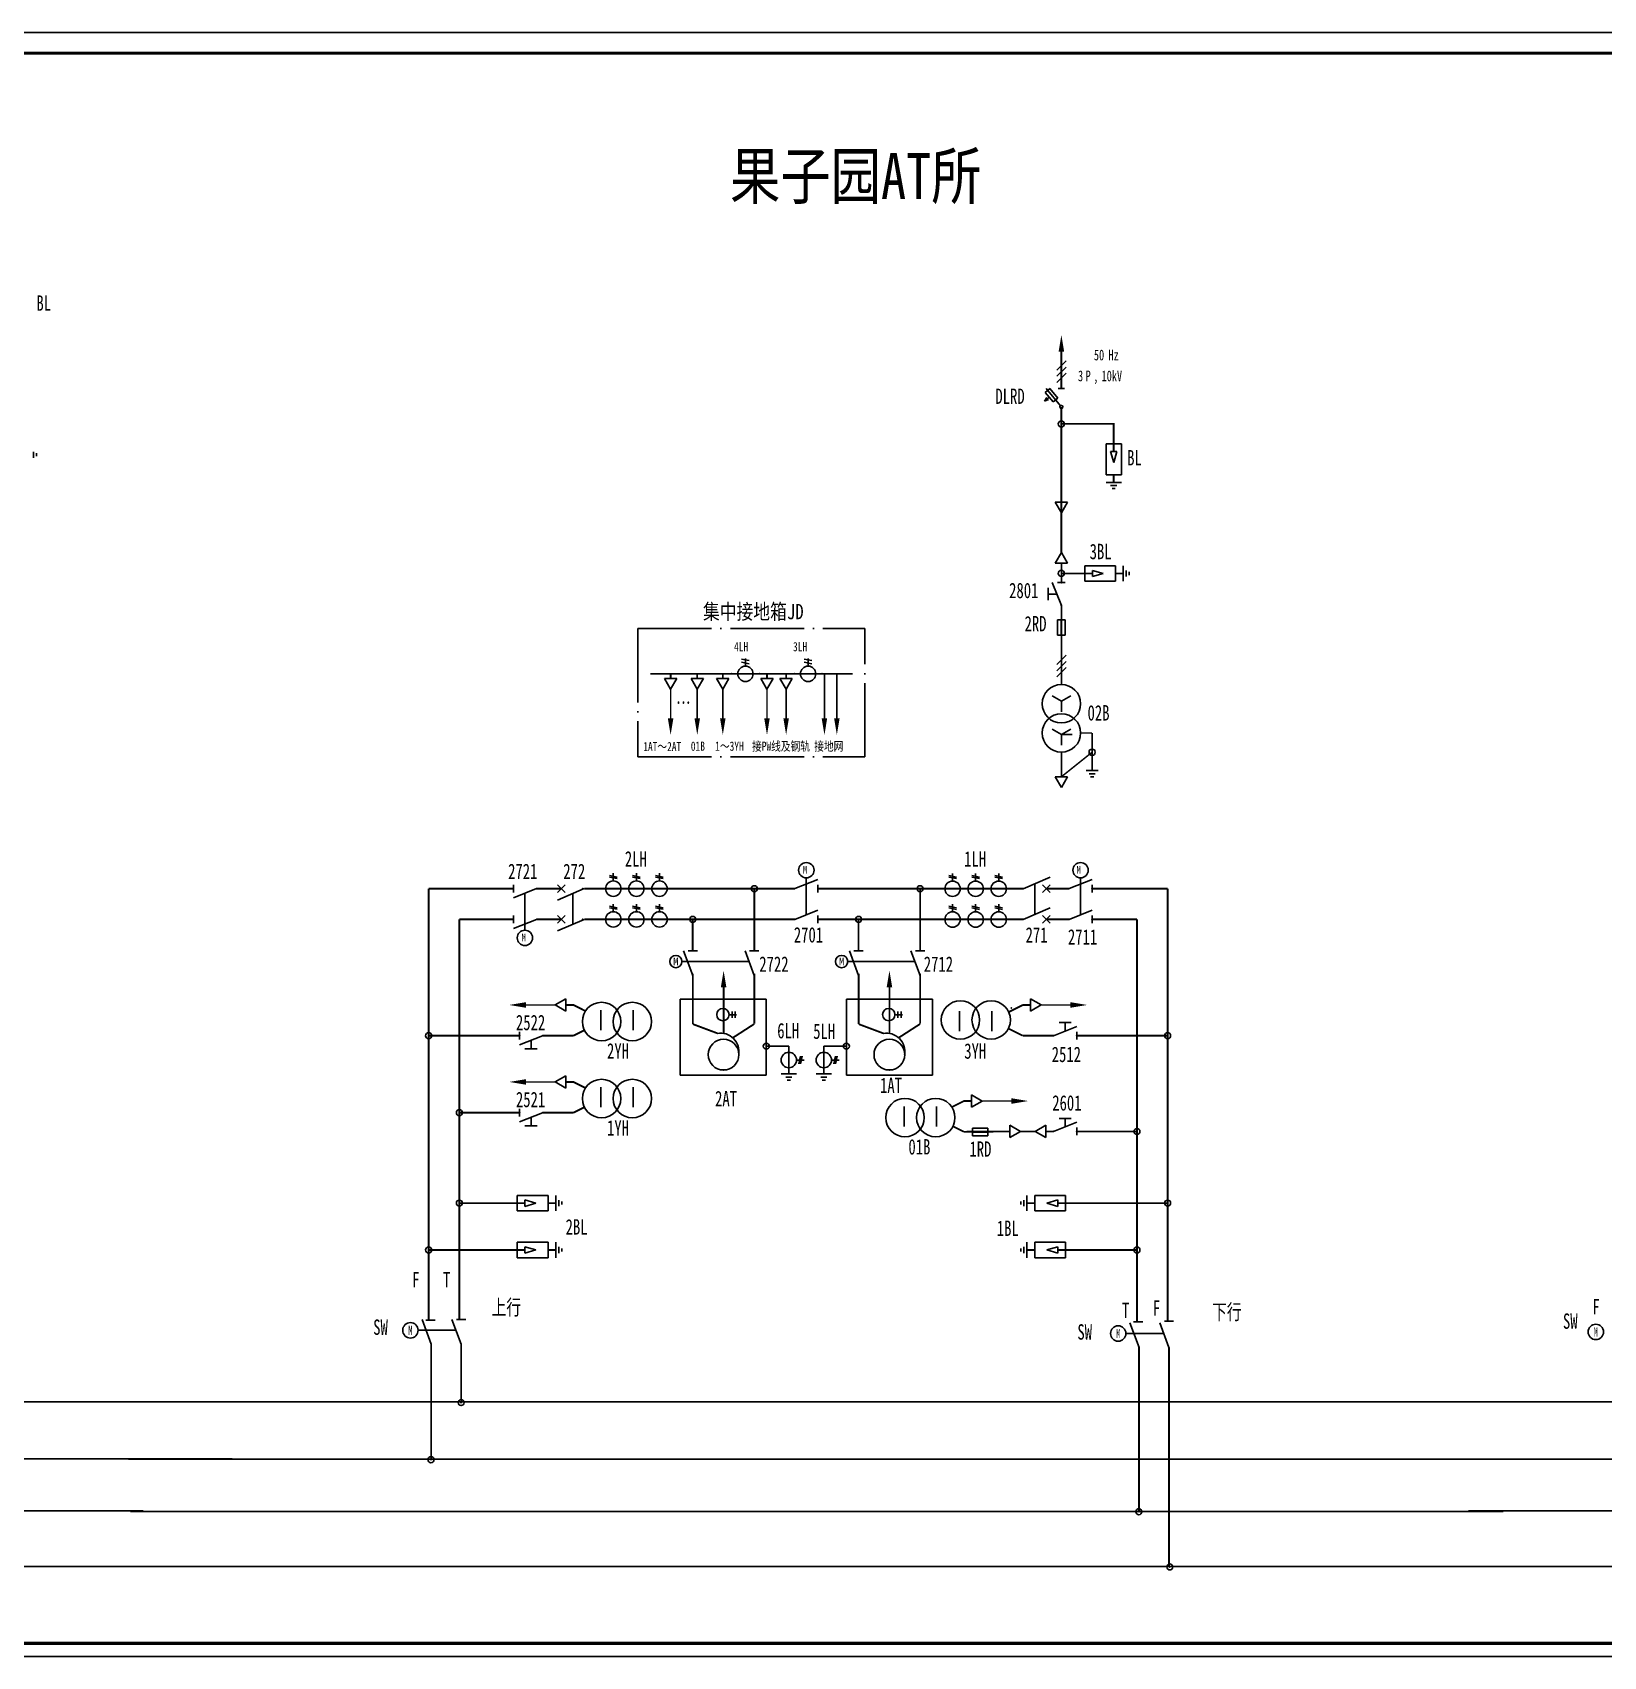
# Model space of a CAD drawing. Header units: millimetres. Extents: x 10667 to 23854, y -3427 to -2899.
# Drawn here: x 15705 to 16216, y -3427 to -2899 of the extents above; entities that cross this region are included whole.
import ezdxf
from ezdxf.enums import TextEntityAlignment as Align

# ---------------------------------------------------------------- set-up
doc = ezdxf.new("R2010")
doc.units = ezdxf.units.MM
doc.header["$LTSCALE"] = 10
doc.linetypes.add('ACAD_ISO04W100', pattern=[30, 24, -3, 0, -3])
doc.linetypes.add('DASHED', pattern=[11, 5, 0.5, 5, 0.5])
for name, color, linetype in [('3', 3, 'Continuous'), ('4', 1, 'Continuous'), ('BBLOCK', 2, 'DASHED'), ('BLOCK', 3, 'Continuous'), ('BOX', 7, 'Continuous'), ('DASHED', 6, 'Continuous'), ('DLINE', 1, 'Continuous'), ('LINE', 7, 'Continuous'), ('PLINE', 1, 'Continuous'), ('TEXT', 2, 'Continuous'), ('设    备', 3, 'Continuous'), ('设备编号', 2, 'Continuous'), ('连 接 线', 1, 'Continuous')]:
    doc.layers.add(name, color=color, linetype=linetype)
doc.styles.add('HZ', font='SimSun.ttf', dxfattribs={"width": 0.7})
doc.styles.add('ITALIC', font='NSimSun.ttf', dxfattribs={"width": 0.7})
doc.styles.add('JH1', font='NSimSun.ttf', dxfattribs={"width": 0.8})
doc.styles.add('ROMNAS', font='NSimSun.ttf', dxfattribs={"width": 0.7})

# ---------------------------------------------------------------- blocks, each defined once
blk = doc.blocks.new('$$POINT', base_point=(176.43, 371.44))
blk.add_point((176.43, 371.44))
blk = doc.blocks.new('$$DD', base_point=(181.79, 368.35))
at = {"layer": 'BLOCK', "color": 2}
blk.add_circle((181.79, 368.35), 0.971, dxfattribs=at)
at = {"xscale": 1.428571, "yscale": 1.428571, "zscale": 1.428571}
for rotation in [270, 180, 90]:
    blk.add_blockref('$$POINT', (181.79, 368.35), dxfattribs=dict(at, rotation=rotation))
blk.add_blockref('$$POINT', (181.79, 368.35), dxfattribs=at)
blk = doc.blocks.new('$JT')
at = {"color": 3}
blk.add_lwpolyline([(0, 0, 1.8, 0, 0), (0, 5.41, 0, 0, 0)], format="xyseb", dxfattribs=at)
blk = doc.blocks.new('$$LHX')
for p, q in [((3.79, 1.25), (3.29, -1.25)), ((4.29, 1.25), (3.79, -1.25)), ((2.5, 0), (5, 0))]:
    blk.add_line(p, q)
blk.add_circle((0, 0), 2.5)
blk = doc.blocks.new('$ZOBYQX')
blk.add_circle((0, 0), 5)
blk.add_arc((-1, 1), 6, 350.5377, 99.4623)
for p in [(-1.99, 6.92), (0, -5)]:
    blk.add_point(p)
at = {"style": 'HZ', "width": 0.76}
blk.add_attdef('序号', (5.33, -2.35), '', height=4, dxfattribs=at)
at = {"style": 'HZ', "width": 0.76, "flags": 1}
for tag, p in [('符号', (5.21, -6.8)), ('名称', (5.21, -11.09)), ('规格', (5.21, -19.68)), ('型号', (5.21, -15.39)), ('单位', (5.21, -24.12)), ('数量', (5.46, -28.55))]:
    blk.add_attdef(tag, p, '', height=4, dxfattribs=at)
blk = doc.blocks.new('$BLQX')
for p, q in [((-2.5, -10), (-2.5, 0)), ((-2.5, 0), (2.5, 0)), ((2.5, 0), (2.5, -10)), ((0, -6), (-1.08, -2.46)), ((-1.07, -2.5), (1.08, -2.5)), ((0, -6), (1.08, -2.46)), ((2.5, -10), (-2.5, -10)), ((-2.5, -12.5), (2.5, -12.5)), ((-1, -13.5), (1, -13.5)), ((-0.5, -14.5), (0.5, -14.5))]:
    blk.add_line(p, q)
at = {"layer": 'DLINE', "const_width": 0.6}
for points in [[(0, -2.5), (0, 0)], [(0, -10), (0, -12.5)]]:
    blk.add_lwpolyline(points, dxfattribs=at)
at = {"style": 'HZ', "width": 0.76, "flags": 1}
for tag, p in [('符号', (3.73, -14.77)), ('名称', (3.73, -19.07)), ('型号', (3.73, -23.36)), ('规格', (3.73, -27.66)), ('单位', (3.73, -32.1)), ('数量', (3.99, -36.53))]:
    blk.add_attdef(tag, p, '', height=4, dxfattribs=at)
at = {"style": 'HZ', "width": 0.76}
blk.add_attdef('序号', (3.86, -10.33), '', height=4, dxfattribs=at)
blk = doc.blocks.new('$RDQX')
for p, q in [((-1.25, 2.5), (1.25, 2.5)), ((-1.25, -2.5), (-1.25, 2.5)), ((1.25, 2.5), (1.25, -2.5)), ((1.25, -2.5), (-1.25, -2.5))]:
    blk.add_line(p, q)
at = {"layer": 'DLINE', "const_width": 0.6}
blk.add_lwpolyline([(0, 2.5), (0, -2.5)], dxfattribs=at)
at = {"layer": 'DLINE'}
for p in [(0, 2.5), (0, -2.5)]:
    blk.add_point(p, dxfattribs=at)
at = {"style": 'HZ', "width": 0.76}
blk.add_attdef('序号', (1.71, -2.68), '', height=4, dxfattribs=at)
at = {"style": 'HZ', "width": 0.76, "flags": 1}
for tag, p in [('符号', (1.59, -7.12)), ('名称', (1.59, -11.42)), ('规格', (1.59, -20.01)), ('型号', (1.59, -15.71)), ('单位', (1.59, -24.45)), ('数量', (1.84, -28.88))]:
    blk.add_attdef(tag, p, '', height=4, dxfattribs=at)

msp = doc.modelspace()

# ---------------------------------------------------------------- linework, layer by layer
for p, q in [((16039.8, -3085.14), (16036.8, -3077.64)), ((16038.55, -3077.64), (16041.05, -3077.64)), ((16035.55, -3083.39), (16035.55, -3079.39)), ((16038.3, -3081.39), (16035.55, -3081.39)), ((15956.87, -3173.66), (15956.87, -3175.66)), ((16027.38, -3177.18), (16036.13, -3173.43)), ((16046.03, -3173.66), (16046.03, -3175.66)), ((15861.63, -3178.41), (15861.63, -3175.91)), ((15861.63, -3180.16), (15869.13, -3177.16)), ((15865.38, -3178.66), (15865.38, -3188.66)), ((15875.93, -3178.41), (15878.43, -3175.91)), ((15875.93, -3175.91), (15878.43, -3178.41)), ((15884.68, -3177.16), (15875.93, -3180.91)), ((15960.62, -3174.16), (15953.12, -3177.16)), ((15956.87, -3185.66), (15956.87, -3175.66)), ((15960.62, -3175.91), (15960.62, -3178.41)), ((16036.13, -3175.93), (16033.63, -3178.43)), ((16036.13, -3178.43), (16033.63, -3175.93)), ((16049.78, -3174.16), (16042.28, -3177.16)), ((16046.03, -3185.66), (16046.03, -3175.66)), ((16049.78, -3175.91), (16049.78, -3178.41)), ((15960.62, -3184.16), (15953.12, -3187.16)), ((16027.38, -3187.18), (16036.13, -3183.43)), ((16049.78, -3184.16), (16042.28, -3187.16)), ((15861.63, -3188.41), (15861.63, -3185.91)), ((15861.63, -3190.16), (15869.13, -3187.16)), ((15865.38, -3190.66), (15865.38, -3188.66)), ((15875.93, -3185.91), (15878.43, -3188.41)), ((15875.93, -3188.41), (15878.43, -3185.91)), ((15884.68, -3187.16), (15875.93, -3190.91)), ((15960.62, -3185.91), (15960.62, -3188.41)), ((16036.13, -3188.43), (16033.63, -3185.93)), ((16036.13, -3185.93), (16033.63, -3188.43)), ((16049.78, -3185.91), (16049.78, -3188.41)), ((15931.69, -3218.19), (15934.21, -3218.19)), ((15932.74, -3219.13), (15932.74, -3217.13)), ((15933.74, -3217.13), (15933.74, -3219.13)), ((15985.6, -3218.19), (15988.12, -3218.19)), ((15986.66, -3219.13), (15986.66, -3217.13)), ((15987.66, -3217.13), (15987.66, -3219.13)), ((16039.02, -3220.73), (16043.02, -3220.73)), ((16041.02, -3223.48), (16041.02, -3220.73)), ((15863.65, -3226.23), (15863.65, -3223.73)), ((15871.15, -3224.98), (15863.65, -3227.98)), ((15867.4, -3226.48), (15867.4, -3229.24)), ((16037.27, -3224.98), (16044.77, -3221.98)), ((16044.77, -3223.73), (16044.77, -3226.23)), ((15869.4, -3229.24), (15865.4, -3229.24)), ((15953.69, -3237.4), (15948.69, -3237.4)), ((15952.19, -3238.4), (15950.19, -3238.4)), ((15951.69, -3239.4), (15950.69, -3239.4)), ((15960.06, -3237.4), (15965.06, -3237.4)), ((15961.56, -3238.4), (15963.56, -3238.4)), ((15962.06, -3239.4), (15963.06, -3239.4)), ((15863.65, -3251.26), (15863.65, -3248.76)), ((15871.15, -3250.01), (15863.65, -3253.01)), ((15867.4, -3251.51), (15867.4, -3254.27)), ((16039.02, -3251.85), (16043.02, -3251.85)), ((16041.02, -3254.61), (16041.02, -3251.85)), ((15869.4, -3254.27), (15865.4, -3254.27)), ((16037.27, -3256.11), (16044.77, -3253.11)), ((16044.77, -3257.36), (16044.77, -3254.86))]:
    msp.add_line(p, q)
at = {"color": 7}
for p, q in [((16038.55, -3089.71), (16041.05, -3089.71)), ((16038.55, -3094.71), (16038.55, -3089.71)), ((16041.05, -3089.71), (16041.05, -3094.71)), ((16041.05, -3094.71), (16038.55, -3094.71)), ((15935.83, -3102.51), (15938.33, -3103.01)), ((15935.83, -3103.51), (15938.33, -3104.01)), ((15937.08, -3104.8), (15937.08, -3102.3)), ((15956.21, -3102.51), (15958.71, -3103.01)), ((15956.21, -3103.51), (15958.71, -3104.01)), ((15957.46, -3104.8), (15957.46, -3102.3))]:
    msp.add_line(p, q, dxfattribs=at)
at = {"color": 3}
for p, q in [((15938.26, -3200.85), (15916.45, -3200.85)), ((15992.17, -3200.85), (15970.36, -3200.85))]:
    msp.add_line(p, q, dxfattribs=at)
at = {"color": 7, "const_width": 0.5}
for points in [[(15932.58, -3107.3), (15941.58, -3107.3)], [(15952.96, -3107.3), (15961.96, -3107.3)]]:
    msp.add_lwpolyline(points, dxfattribs=at)
at = {"color": 7}
for points in [[(15912.75, -3121.76, 1.8, 0, 0), (15912.75, -3127.17, 0, 0, 0)], [(15921.41, -3121.76, 1.8, 0, 0), (15921.42, -3127.17, 0, 0, 0)], [(15929.72, -3121.76, 1.8, 0, 0), (15929.72, -3127.17, 0, 0, 0)], [(15944.08, -3121.76, 1.8, 0, 0), (15944.09, -3127.17, 0, 0, 0)], [(15950.31, -3121.76, 1.8, 0, 0), (15950.31, -3127.17, 0, 0, 0)], [(15962.76, -3121.76, 1.8, 0, 0), (15962.76, -3127.17, 0, 0, 0)], [(15966.8, -3121.76, 1.8, 0, 0), (15966.8, -3127.17, 0, 0, 0)], [(15929.98, -3209.22, 1.8, 0, 0), (15929.98, -3203.81, 0, 0, 0)], [(15983.89, -3209.22, 1.8, 0, 0), (15983.89, -3203.81, 0, 0, 0)]]:
    msp.add_lwpolyline(points, format="xyseb", dxfattribs=at)
at = {"color": 1, "const_width": 0.6}
for points in [[(15929.98, -3209.22), (15929.98, -3224.38)], [(15983.89, -3209.22), (15983.89, -3224.38)], [(15927.98, -3224.2), (15919.98, -3221.2)], [(15932.93, -3225.68), (15939.95, -3221.15)], [(15981.89, -3224.2), (15973.89, -3221.2)], [(15986.84, -3225.68), (15993.86, -3221.15)]]:
    msp.add_lwpolyline(points, dxfattribs=at)
at = {"color": 7}
for centre, radius in [((15937.08, -3107.3), 2.5), ((15957.46, -3107.3), 2.5), ((16039.8, -3117.03), 6.25)]:
    msp.add_circle(centre, radius, dxfattribs=at)
for centre, radius in [((15956.87, -3171.16), 2.5), ((16046.03, -3171.16), 2.5), ((15865.38, -3193.16), 2.5), ((15929.74, -3218.13), 2), ((15983.66, -3218.13), 2)]:
    msp.add_circle(centre, radius)
for p in [(16039.8, -3077.64), (16039.8, -3085.14), (15861.63, -3177.16), (15884.13, -3177.16), (15902.18, -3177.16), (15909.68, -3177.16), (15953.12, -3177.16), (15960.62, -3177.16), (16007.38, -3177.18), (16014.88, -3177.18), (16042.28, -3177.16), (16049.78, -3177.16), (15861.63, -3187.16), (15884.13, -3187.16), (15902.18, -3187.16), (15909.68, -3187.16), (15953.12, -3187.16), (15960.62, -3187.16), (16007.38, -3187.18), (16014.88, -3187.18), (16042.28, -3187.16), (16049.78, -3187.16), (15863.65, -3224.98), (15871.15, -3224.98), (16037.27, -3224.98), (16044.77, -3224.98), (15863.65, -3250.01), (15871.15, -3250.01), (16037.27, -3256.11), (16044.77, -3256.11)]:
    msp.add_point(p)
for p in [(15932.58, -3107.3), (15941.58, -3107.3), (15952.96, -3107.3), (15961.96, -3107.3)]:
    msp.add_point(p, dxfattribs=at)
at = {"color": 4}
for p in [(15919.95, -3197.35), (15939.95, -3197.35), (15973.86, -3197.35), (15993.86, -3197.35), (15919.95, -3205.35), (15939.95, -3205.35), (15973.86, -3205.35), (15993.86, -3205.35)]:
    msp.add_point(p, dxfattribs=at)
at = {"layer": '4', "color": 2}
msp.add_lwpolyline([(10666.54, -2898.77), (23853.86, -2898.77), (23853.86, -3426.84), (10666.54, -3426.84)], close=True, dxfattribs=at)
at = {"layer": 'BBLOCK', "linetype": 'Continuous'}
for p, q in [((15880.93, -3188.77), (15880.93, -3178.77)), ((16031.13, -3175.58), (16031.13, -3185.58))]:
    msp.add_line(p, q, dxfattribs=at)
at = {"layer": 'BLOCK', "color": 7}
for p, q in [((16039.8, -3067.86), (16037.8, -3071.33)), ((16041.8, -3071.33), (16039.8, -3067.86)), ((16037.8, -3071.33), (16041.8, -3071.33)), ((16041.3, -3101.28), (16038.3, -3104.28)), ((16041.3, -3103.28), (16038.3, -3106.28)), ((15910.75, -3108.8), (15912.75, -3112.26)), ((15914.75, -3108.8), (15910.75, -3108.8)), ((15912.75, -3112.26), (15914.75, -3108.8)), ((15919.41, -3108.8), (15921.41, -3112.26)), ((15923.41, -3108.8), (15919.41, -3108.8)), ((15921.41, -3112.26), (15923.41, -3108.8)), ((15931.72, -3108.8), (15927.72, -3108.8)), ((15927.72, -3108.8), (15929.72, -3112.26)), ((15929.72, -3112.26), (15931.72, -3108.8)), ((15942.08, -3108.8), (15944.08, -3112.26)), ((15946.08, -3108.8), (15942.08, -3108.8)), ((15944.08, -3112.26), (15946.08, -3108.8)), ((15948.31, -3108.8), (15950.31, -3112.26)), ((15952.31, -3108.8), (15948.31, -3108.8)), ((15950.31, -3112.26), (15952.31, -3108.8)), ((16041.3, -3105.28), (16038.3, -3108.28)), ((16041.8, -3140.78), (16037.8, -3140.78)), ((16037.8, -3140.78), (16039.8, -3144.25)), ((16039.8, -3144.25), (16041.8, -3140.78)), ((16047.8, -3138.78), (16051.8, -3138.78)), ((16050.8, -3139.78), (16048.8, -3139.78)), ((16050.3, -3140.78), (16049.3, -3140.78))]:
    msp.add_line(p, q, dxfattribs=at)
at = {"layer": 'BLOCK'}
for p, q in [((15916.95, -3197.35), (15919.95, -3205.35)), ((15918.45, -3197.35), (15921.45, -3197.35)), ((15936.95, -3197.35), (15939.95, -3205.35)), ((15938.45, -3197.35), (15941.45, -3197.35)), ((15970.86, -3197.35), (15973.86, -3205.35)), ((15972.36, -3197.35), (15975.36, -3197.35)), ((15990.86, -3197.35), (15993.86, -3205.35)), ((15992.36, -3197.35), (15995.36, -3197.35)), ((15890.1, -3223.22), (15890.1, -3216.72)), ((15900.6, -3223.22), (15900.6, -3216.72)), ((16006.68, -3217.01), (16006.68, -3223.51)), ((16017.18, -3217.01), (16017.18, -3223.51)), ((15890.1, -3248.25), (15890.1, -3241.75)), ((15900.6, -3248.25), (15900.6, -3241.75)), ((15988.66, -3254.45), (15988.66, -3247.95)), ((15999.16, -3254.45), (15999.16, -3247.95))]:
    msp.add_line(p, q, dxfattribs=at)
at = {"layer": 'BLOCK', "linetype": 'DASHED'}
for p, q in [((15915.82, -3213.11), (15915.82, -3237.77)), ((15943.86, -3213.11), (15915.82, -3213.11)), ((15943.86, -3213.11), (15943.86, -3237.77)), ((15969.89, -3213.11), (15997.93, -3213.11)), ((15969.89, -3213.11), (15969.89, -3237.77)), ((15997.93, -3213.11), (15997.93, -3237.77)), ((15943.86, -3237.77), (15915.82, -3237.77)), ((15969.89, -3237.77), (15997.93, -3237.77))]:
    msp.add_line(p, q, dxfattribs=at)
at = {"layer": 'BLOCK', "color": 5}
for p, q in [((15943.86, -3228.39), (15949.01, -3228.39)), ((15949.01, -3228.39), (15951.19, -3228.39)), ((15951.19, -3228.39), (15951.19, -3237.4)), ((15964.74, -3228.39), (15962.56, -3228.39)), ((15962.56, -3228.39), (15962.56, -3237.4)), ((15969.89, -3228.39), (15964.74, -3228.39))]:
    msp.add_line(p, q, dxfattribs=at)
at = {"layer": 'BLOCK', "color": 7}
for centre, radius in [((16039.8, -3126.53), 6.25), ((16049.8, -3132.78), 1)]:
    msp.add_circle(centre, radius, dxfattribs=at)
at = {"layer": 'BLOCK'}
for centre, radius in [((15914.45, -3200.85), 2), ((15968.36, -3200.85), 2), ((15890.31, -3220.37), 6.25), ((15900.31, -3220.37), 6.25), ((16006.97, -3219.85), 6.25), ((16016.97, -3219.85), 6.25), ((15890.31, -3245.4), 6.25), ((15900.31, -3245.4), 6.25), ((15988.95, -3251.6), 6.25), ((15998.95, -3251.6), 6.25)]:
    msp.add_circle(centre, radius, dxfattribs=at)
at = {"layer": 'BOX', "const_width": 1.05}
msp.add_lwpolyline([(10677.66, -2905.48), (23845.41, -2905.48), (23845.41, -3422.56), (10677.66, -3422.56)], close=True, dxfattribs=at)
at = {"layer": 'DASHED', "color": 7, "linetype": 'DASHED', "ltscale": 0.5, "const_width": 0.5}
for points in [[(15912.75, -3112.26), (15912.75, -3122.26)], [(15921.41, -3112.26), (15921.41, -3122.26)], [(15929.72, -3112.26), (15929.72, -3122.26)]]:
    msp.add_lwpolyline(points, dxfattribs=at)
at = {"layer": 'DLINE', "const_width": 0.6}
for points in [[(15834.08, -3177.16), (15834.08, -3317.2)], [(15861.63, -3177.16), (15834.08, -3177.16)], [(15869.13, -3177.16), (15877.18, -3177.16)], [(15884.68, -3177.16), (15953.12, -3177.16)], [(15939.95, -3197.35), (15939.95, -3177.16)], [(15960.62, -3177.16), (16027.42, -3177.16)], [(15993.86, -3197.35), (15993.86, -3177.16)], [(16034.89, -3177.16), (16042.28, -3177.16)], [(16049.78, -3177.16), (16074.35, -3177.16)], [(16074.35, -3317.73), (16074.35, -3177.16)], [(15844.08, -3206.2), (15844.08, -3187.16)], [(15861.63, -3187.16), (15844.08, -3187.16)], [(15877.18, -3187.16), (15869.13, -3187.16)], [(15884.68, -3187.16), (15953.12, -3187.16)], [(15919.95, -3197.35), (15919.95, -3187.16)], [(15960.62, -3187.16), (16027.42, -3187.16)], [(15973.86, -3197.35), (15973.86, -3187.16)], [(16034.86, -3187.16), (16042.28, -3187.16)], [(16049.78, -3187.16), (16064.35, -3187.16)], [(16064.35, -3256.11), (16064.35, -3187.16)], [(15919.98, -3204.8), (15919.98, -3221.2)], [(15939.98, -3204.8), (15939.98, -3217.7)], [(15973.89, -3204.8), (15973.89, -3221.2)], [(15993.89, -3204.8), (15993.89, -3217.7)], [(15844.08, -3317.2), (15844.08, -3206.2)], [(15919.98, -3217.01), (15919.98, -3221.04)], [(15939.98, -3217.01), (15939.98, -3221.04)], [(15973.89, -3217.01), (15973.89, -3221.04)], [(15993.89, -3217.01), (15993.89, -3221.04)], [(15863.65, -3224.98), (15834.08, -3224.98)], [(15881.15, -3224.98), (15871.15, -3224.98)], [(16027.27, -3224.98), (16037.27, -3224.98)], [(16044.77, -3224.98), (16074.35, -3224.98)], [(15863.65, -3250.01), (15844.08, -3250.01)], [(15881.15, -3250.01), (15871.15, -3250.01)], [(16008.11, -3256.21), (16023, -3256.11)], [(16044.77, -3256.11), (16064.35, -3256.11)], [(16064.35, -3317.73), (16064.35, -3256.11)], [(15862.9, -3279.4), (15844.08, -3279.4)], [(16041.11, -3279.4), (16074.35, -3279.4)], [(15862.9, -3294.65), (15834.08, -3294.65)], [(16041.11, -3294.65), (16064.35, -3294.65)]]:
    msp.add_lwpolyline(points, dxfattribs=at)
at = {"layer": 'LINE', "color": 7, "linetype": 'DASHED'}
for p, q in [((16041.3, -3005.54), (16038.3, -3008.54)), ((16041.3, -3007.54), (16038.3, -3010.54)), ((16041.3, -3009.54), (16038.3, -3012.54)), ((16054.3, -3032.55), (16059.3, -3032.55)), ((16054.3, -3042.55), (16054.3, -3032.55)), ((16057.8, -3035.05), (16055.8, -3035.05)), ((16055.8, -3035.05), (16056.8, -3038.55)), ((16056.8, -3038.55), (16057.8, -3035.05)), ((16059.3, -3032.55), (16059.3, -3042.55)), ((16059.3, -3042.55), (16054.3, -3042.55)), ((16054.3, -3045.05), (16059.3, -3045.05)), ((16055.8, -3046.05), (16057.8, -3046.05)), ((16041.8, -3051.44), (16037.8, -3051.44)), ((16037.8, -3051.44), (16039.8, -3054.91)), ((16039.8, -3054.91), (16041.8, -3051.44)), ((16056.3, -3047.05), (16057.3, -3047.05))]:
    msp.add_line(p, q, dxfattribs=at)
at = {"layer": 'LINE', "color": 7, "linetype": 'ACAD_ISO04W100', "ltscale": 0.1}
for p, q in [((15902.07, -3092.62), (15975.85, -3092.62)), ((15902.07, -3092.62), (15902.07, -3134.3)), ((15975.85, -3134.3), (15975.85, -3092.62)), ((15902.07, -3134.3), (15975.85, -3134.3))]:
    msp.add_line(p, q, dxfattribs=at)
at = {"layer": 'LINE', "color": 7, "linetype": 'DASHED'}
msp.add_lwpolyline([(16039.8, -3002.54, 1.8, 0, 0), (16039.8, -2997.13, 0, 0, 0)], format="xyseb", dxfattribs=at)
at = {"layer": 'LINE', "color": 7, "linetype": 'DASHED', "const_width": 0.6}
for points in [[(16039.8, -3002.04), (16039.8, -3014.54)], [(16039.8, -3020.54), (16039.8, -3027.04)], [(16039.8, -3026.04), (16056.8, -3026.04), (16056.8, -3032.54)], [(16039.8, -3027.04), (16039.8, -3067.83)], [(16056.8, -3035.05), (16056.8, -3032.55)], [(16056.8, -3042.55), (16056.8, -3045.05)]]:
    msp.add_lwpolyline(points, dxfattribs=at)
at = {"layer": 'LINE', "color": 7, "linetype": 'DASHED'}
msp.add_circle((16039.8, -3026.04), 1, dxfattribs=at)
at = {"layer": 'PLINE', "color": 7}
msp.add_line((15950.31, -3107.3), (15950.31, -3108.8), dxfattribs=at)
at = {"layer": 'PLINE'}
for p, q in [((15451.71, -3344.06), (15771.59, -3344.06)), ((15736.46, -3344.03), (16188.28, -3344.03)), ((16135.85, -3344.03), (16450.94, -3344.03)), ((15452.11, -3362.55), (15770.2, -3362.55)), ((15736.46, -3362.63), (16196.02, -3362.63)), ((16140.3, -3362.64), (16450.33, -3362.64)), ((15453.21, -3379.51), (15741.27, -3379.51)), ((15737.21, -3379.64), (16183.38, -3379.64)), ((16172.2, -3379.47), (16451.98, -3379.47)), ((15452.26, -3397.53), (15767.4, -3397.53)), ((15728.75, -3397.59), (16190.91, -3397.59)), ((16138.46, -3397.59), (16451.64, -3397.59))]:
    msp.add_line(p, q, dxfattribs=at)
at = {"layer": 'PLINE', "color": 7}
for points, const_width in [([(16039.8, -3071.33), (16039.8, -3077.64)], 0.5), ([(16039.8, -3085.14), (16039.8, -3110.78)], 0.5), ([(16039.8, -3089.71), (16039.8, -3094.71)], 0.6), ([(15906.12, -3107.3), (15971.9, -3107.3)], 0.5), ([(15912.75, -3107.3), (15912.75, -3108.8)], 0.6), ([(15921.41, -3107.3), (15921.41, -3108.8)], 0.6), ([(15929.72, -3107.3), (15929.72, -3108.8)], 0.6), ([(15944.08, -3107.3), (15944.08, -3108.8)], 0.6), ([(15962.76, -3107.16), (15962.76, -3121.76)], 0.5), ([(15966.8, -3107.16), (15966.8, -3121.76)], 0.5), ([(15944.08, -3112.26), (15944.08, -3122.26)], 0.5), ([(15950.31, -3112.26), (15950.31, -3122.26)], 0.5), ([(16046.05, -3126.53), (16049.8, -3126.53)], 0.5), ([(16049.8, -3126.53), (16049.8, -3132.78)], 0.5), ([(16039.8, -3132.78), (16039.8, -3140.78)], 0.5), ([(16049.8, -3132.78), (16039.8, -3140.78)], 0.5), ([(16049.8, -3132.78), (16049.8, -3138.78)], 0.5)]:
    msp.add_lwpolyline(points, dxfattribs=dict(at, const_width=const_width))
at = {"layer": 'PLINE', "const_width": 0.6}
for points in [[(15834.91, -3325.15), (15834.93, -3362.85)], [(15844.66, -3325.26), (15844.68, -3344.38)], [(16065.02, -3326.18), (16065.04, -3379.68)], [(16074.77, -3326.29), (16074.79, -3397.51)]]:
    msp.add_lwpolyline(points, dxfattribs=at)
at = {"layer": 'PLINE', "color": 7}
for p in [(16039.8, -3089.71), (16039.8, -3094.71)]:
    msp.add_point(p, dxfattribs=at)
at = {"layer": '设    备', "color": 3}
for p, q in [((16034.54, -3015.8), (16036.09, -3014.53)), ((16039.48, -3020.15), (16034.8, -3014.54)), ((16036.09, -3014.53), (16038.63, -3017.62)), ((16038.8, -3014.54), (16040.8, -3014.54)), ((16035.81, -3017.35), (16034.27, -3018.62)), ((16034.27, -3018.62), (16035.04, -3017.42)), ((16034.27, -3018.62), (16035.6, -3018.09)), ((16037.08, -3018.89), (16034.54, -3015.8)), ((16038.63, -3017.62), (16037.08, -3018.89)), ((15705.64, -3037.08), (15705.64, -3035.08)), ((15706.64, -3036.58), (15706.64, -3035.58)), ((16047.37, -3077.18), (16047.37, -3072.18)), ((16047.37, -3072.18), (16057.37, -3072.18)), ((16057.37, -3072.18), (16057.37, -3077.18)), ((16059.87, -3077.18), (16059.87, -3072.18)), ((16057.37, -3077.18), (16047.37, -3077.18)), ((16049.87, -3073.68), (16049.87, -3075.68)), ((16053.37, -3074.68), (16049.87, -3073.68)), ((16049.87, -3075.68), (16053.37, -3074.68)), ((16060.87, -3075.68), (16060.87, -3073.68)), ((16061.87, -3075.18), (16061.87, -3074.18)), ((15842.94, -3320.77), (15830.66, -3320.77)), ((16073.05, -3321.81), (16060.77, -3321.81))]:
    msp.add_line(p, q, dxfattribs=at)
at = {"layer": '设    备', "color": 7}
for p, q in [((16036.77, -3114.42), (16039.8, -3116.17)), ((16042.83, -3114.42), (16039.8, -3116.17)), ((16039.8, -3119.67), (16039.8, -3116.17)), ((16036.77, -3125.25), (16039.8, -3127)), ((16042.83, -3125.25), (16039.8, -3127)), ((16043.3, -3127), (16039.8, -3127)), ((16039.8, -3130.5), (16039.8, -3127))]:
    msp.add_line(p, q, dxfattribs=at)
at = {"layer": '设    备'}
for p, q in [((15831.93, -3317.27), (15834.93, -3325.27)), ((15833.16, -3317.48), (15836.16, -3317.48)), ((15841.67, -3317.27), (15844.67, -3325.27)), ((15843.17, -3317.27), (15846.17, -3317.27)), ((16062.04, -3318.31), (16065.04, -3326.31)), ((16063.27, -3318.03), (16066.27, -3318.03)), ((16071.78, -3318.31), (16074.78, -3326.31)), ((16073.28, -3317.82), (16076.28, -3317.82))]:
    msp.add_line(p, q, dxfattribs=at)
at = {"layer": '设    备', "color": 3, "const_width": 0.6}
for points in [[(16049.87, -3074.68), (16047.37, -3074.68)], [(16057.37, -3074.68), (16059.87, -3074.68)]]:
    msp.add_lwpolyline(points, dxfattribs=at)
at = {"layer": '设    备'}
for centre, radius in [((16039.8, -3020.54), 0.5), ((15828.16, -3320.77), 2.5), ((16058.27, -3321.81), 2.5), ((16213.54, -3321.29), 2.5)]:
    msp.add_circle(centre, radius, dxfattribs=at)
at = {"layer": '设    备', "color": 3}
msp.add_point((16023.52, -3216), dxfattribs=at)
at = {"layer": '设    备'}
for p in [(15834.16, -3317.27), (16064.27, -3317.82)]:
    msp.add_point(p, dxfattribs=at)
at = {"layer": '连 接 线', "color": 3}
for p, q in [((15875.19, -3214.98), (15878.65, -3212.98)), ((15878.65, -3216.98), (15875.19, -3214.98)), ((15878.65, -3212.98), (15878.65, -3216.98)), ((16029.77, -3212.98), (16029.77, -3216.98)), ((16033.24, -3214.98), (16029.77, -3212.98)), ((16029.77, -3216.98), (16033.24, -3214.98)), ((15875.19, -3240.01), (15878.65, -3238.01)), ((15878.65, -3242.01), (15875.19, -3240.01)), ((15878.65, -3238.01), (15878.65, -3242.01)), ((16014.07, -3246.21), (16010.61, -3244.21)), ((16010.61, -3244.21), (16010.61, -3248.21)), ((16010.61, -3248.21), (16014.07, -3246.21)), ((16023, -3254.11), (16023, -3258.11)), ((16026.46, -3256.11), (16023, -3254.11)), ((16023, -3258.11), (16026.46, -3256.11)), ((16031.31, -3256.11), (16034.77, -3254.11)), ((16034.77, -3258.11), (16031.31, -3256.11)), ((16034.77, -3254.11), (16034.77, -3258.11))]:
    msp.add_line(p, q, dxfattribs=at)
at = {"layer": '连 接 线', "const_width": 0.6}
for points in [[(16039.8, -3074.67), (16047.36, -3074.67)], [(15881.15, -3214.98), (15878.65, -3214.98)], [(16027.27, -3214.98), (16029.77, -3214.98)], [(15881.15, -3240.01), (15878.65, -3240.01)], [(16008.11, -3246.21), (16010.61, -3246.21)], [(16037.27, -3256.11), (16034.77, -3256.11)]]:
    msp.add_lwpolyline(points, dxfattribs=at)
at = {"layer": '连 接 线', "color": 6, "linetype": 'DASHED', "ltscale": 0.5, "const_width": 0.5}
for points in [[(15875.19, -3214.98), (15865.19, -3214.98)], [(16033.24, -3214.98), (16043.24, -3214.98)], [(15875.19, -3240.01), (15865.19, -3240.01)], [(16014.07, -3246.21), (16024.07, -3246.21)], [(16031.31, -3256.11), (16026.46, -3256.11)]]:
    msp.add_lwpolyline(points, dxfattribs=at)
at = {"layer": '连 接 线', "color": 3, "const_width": 0.6}
for points in [[(15881.15, -3214.98), (15885.08, -3216.95)], [(16027.27, -3214.98), (16022.67, -3217.28)], [(15881.15, -3224.98), (15884.73, -3223.19)], [(16027.27, -3224.98), (16022.57, -3222.63)], [(15881.15, -3240.01), (15885.08, -3241.98)], [(16008.11, -3246.21), (16004.18, -3248.18)], [(15881.15, -3250.01), (15884.73, -3248.22)], [(16008.11, -3256.21), (16004.53, -3254.42)]]:
    msp.add_lwpolyline(points, dxfattribs=at)
at = {"layer": '连 接 线', "color": 3}
msp.add_circle((16039.8, -3074.67), 1, dxfattribs=at)
for p in [(15881.15, -3214.98), (16027.27, -3214.98), (15881.15, -3240.01), (16008.11, -3246.21)]:
    msp.add_point(p, dxfattribs=at)

# ---------------------------------------------------------------- block references
at = {"layer": 'BLOCK'}
for name, p, rotation in [('$$LHX', (15894.13, -3177.16), 90), ('$$LHX', (15901.63, -3177.16), 90), ('$$LHX', (15909.13, -3177.16), 90), ('$$LHX', (16004.42, -3177.19), 90), ('$$LHX', (16011.92, -3177.19), 90), ('$$LHX', (16019.42, -3177.19), 90), ('$$LHX', (15894.13, -3187.16), 90), ('$$LHX', (15901.63, -3187.16), 90), ('$$LHX', (15909.13, -3187.16), 90), ('$$LHX', (16004.42, -3187.19), 90), ('$$LHX', (16011.92, -3187.19), 90), ('$$LHX', (16019.42, -3187.19), 90), ('$$DD', (15834.08, -3224.98), 270), ('$ZOBYQX', (15929.96, -3231.12), 359.9999985530559), ('$ZOBYQX', (15983.88, -3231.12), 359.9999985530559), ('$$DD', (15969.89, -3228.39), 1.446944142789795e-06), ('$$DD', (15844.08, -3250.01), 270), ('$RDQX', (16013.37, -3256.32), 270), ('$$DD', (15844.08, -3279.4), 90.00000128191111), ('$$DD', (16074.35, -3279.4), 270), ('$$DD', (15834.08, -3294.65), 90.00000128191111), ('$$DD', (16064.35, -3294.65), 270)]:
    msp.add_blockref(name, p, dxfattribs=dict(at, rotation=rotation))
at = {"layer": 'BLOCK', "xscale": -1}
for name, p, rotation in [('$$DD', (15939.95, -3177.16), 359.9999985530559), ('$$DD', (15993.86, -3177.16), 359.9999985530559), ('$$DD', (15919.95, -3187.16), 359.9999985530559), ('$$DD', (15973.86, -3187.16), 359.9999985530559), ('$$DD', (16074.35, -3224.98), 90), ('$$DD', (15943.86, -3228.39), 359.9999985530559), ('$$DD', (16064.35, -3256.11), 90), ('$BLQX', (15862.9, -3279.4), 89.99999871808885), ('$BLQX', (16041.11, -3279.4), 270), ('$BLQX', (15862.9, -3294.65), 89.99999871808885), ('$BLQX', (16041.11, -3294.65), 270), ('$$DD', (15844.65, -3344.26), 359.9999985530559), ('$$DD', (15834.85, -3362.84), 359.9999985530559), ('$$DD', (16064.99, -3379.76), 359.9999985530559), ('$$DD', (16075.05, -3397.72), 359.9999985530559)]:
    msp.add_blockref(name, p, dxfattribs=dict(at, rotation=rotation))
at = {"layer": 'BLOCK'}
for p in [(15951.19, -3232.88), (15962.56, -3232.88)]:
    msp.add_blockref('$$LHX', p, dxfattribs=at)
at = {"layer": '连 接 线', "color": 3, "rotation": 90}
for p in [(15865.69, -3214.98), (15865.69, -3240.01)]:
    msp.add_blockref('$JT', p, dxfattribs=at)
at = {"layer": '连 接 线', "color": 3, "xscale": -1, "rotation": 270}
for p in [(16042.74, -3214.98), (16023.57, -3246.21)]:
    msp.add_blockref('$JT', p, dxfattribs=at)

# ---------------------------------------------------------------- texts
at = {"layer": '3', "linetype": 'DASHED', "width": 0.8}
for s, height, style, p in [('果子园AT所', 15, 'JH1', (15972.95, -2952.91)), ('集中接地箱JD', 5, 'ROMNAS', (15939.63, -3089.56))]:
    msp.add_text(s, height=height, dxfattribs=dict(at, style=style)).set_placement(p, align=Align.CENTER)
at = {"layer": '3', "color": 3, "style": 'ITALIC', "width": 0.7}
for s, height, p in [('50', 3.5, (16050.37, -3005.38)), ('Hz', 3.5, (16055.1, -3005.38)), ('3', 3.5, (16045.2, -3012.18)), ('P', 3.5, (16047.66, -3012.18)), ('10kV', 3.5, (16052.86, -3012.18)), ('上行', 5, (15854.59, -3315.78)), ('下行', 5, (16088.81, -3317.29)), ('SW', 5, (15816.06, -3322.24)), ('SW', 5, (16044.99, -3323.8))]:
    msp.add_text(s, height=height, dxfattribs=at).set_placement(p)
at = {"layer": '3', "color": 7, "style": 'ITALIC', "width": 0.7}
msp.add_text(',', height=3.5, dxfattribs=at).set_placement((16050.18, -3012.18))
at = {"layer": '3', "color": 3, "style": 'ITALIC', "width": 0.7}
for s, p in [('2LH', (15901.44, -3167.47)), ('1LH', (16011.74, -3167.49)), ('2721', (15864.68, -3171.54)), ('272', (15881.42, -3171.54)), ('2701', (15957.57, -3192.21)), ('271', (16031.73, -3192.21)), ('2711', (16046.68, -3192.86)), ('2722', (15946.34, -3201.69)), ('2712', (15999.82, -3201.69)), ('2522', (15867.22, -3220.72)), ('6LH', (15950.99, -3223.36)), ('5LH', (15962.68, -3223.55)), ('2YH', (15895.65, -3229.91)), ('3YH', (16011.79, -3229.99)), ('2512', (16041.41, -3231.08)), ('1AT', (15984.41, -3241.13)), ('2521', (15867.22, -3245.75)), ('2AT', (15930.78, -3245.4)), ('2601', (16041.59, -3246.86)), ('1YH', (15895.65, -3254.94)), ('01B', (15993.63, -3261.14)), ('1RD', (16013.48, -3261.83)), ('2BL', (15882.19, -3287.13)), ('1BL', (16022.37, -3287.58)), ('F', (15829.94, -3304.29)), ('T', (15839.97, -3304.29)), ('T', (16060.72, -3314.23)), ('F', (16070.72, -3313.54))]:
    msp.add_text(s, height=5, dxfattribs=at).set_placement(p, align=Align.MIDDLE)
at = {"layer": 'BLOCK'}
for p in [(15914.45, -3200.85), (15968.36, -3200.85)]:
    msp.add_text('M', height=2.5, dxfattribs=at).set_placement(p, align=Align.MIDDLE)
at = {"layer": 'TEXT', "color": 7, "style": 'HZ', "width": 0.75}
for s, p in [('4LH', (15933.38, -3099.97)), ('3LH', (15952.54, -3099.97))]:
    msp.add_text(s, height=3, dxfattribs=at).set_placement(p)
at = {"layer": 'TEXT', "color": 7, "style": 'HZ'}
for s, height, width, p in [('…', 5, 0.7, (15916.92, -3119.26)), ('1AT～2AT', 3, 0.75, (15910.03, -3132.45)), ('01B', 3, 0.75, (15921.62, -3132.33)), ('1～3YH', 3, 0.75, (15931.89, -3132.33)), ('接PW线及钢轨', 3, 0.75, (15948.64, -3132.33)), ('接地网', 3, 0.75, (15964.18, -3132.33))]:
    msp.add_text(s, height=height, dxfattribs=dict(at, width=width)).set_placement(p, align=Align.CENTER)
at = {"layer": 'TEXT', "style": 'HZ', "width": 0.76}
for p in [(15955.76, -3172.28), (16044.76, -3172.28), (15864.34, -3194.28)]:
    msp.add_text('M', height=2.5, dxfattribs=at).set_placement(p)
at = {"layer": '设    备', "style": 'HZ', "width": 0.62}
for p in [(15828.16, -3320.77), (16058.27, -3321.81), (16213.54, -3321.29)]:
    msp.add_text('M', height=3, dxfattribs=at).set_placement(p, align=Align.MIDDLE)
at = {"layer": '设备编号', "color": 6, "style": 'HZ', "width": 0.7}
for p in [(15711.34, -2989.25), (16065.95, -3039.54)]:
    msp.add_text('BL', height=5, dxfattribs=at).set_placement(p, align=Align.RIGHT)
for s, p in [('DLRD', (16018.34, -3019.54)), ('3BL', (16048.98, -3070.03)), ('2801', (16022.8, -3082.7)), ('2RD', (16027.82, -3093.5)), ('02B', (16048.3, -3122.49)), ('SW', (16202.86, -3320.27))]:
    msp.add_text(s, height=5, dxfattribs=at).set_placement(p)
msp.add_text('F', height=5, dxfattribs=at).set_placement((16213.65, -3313.1), align=Align.MIDDLE)

doc.saveas('drawing.dxf')
